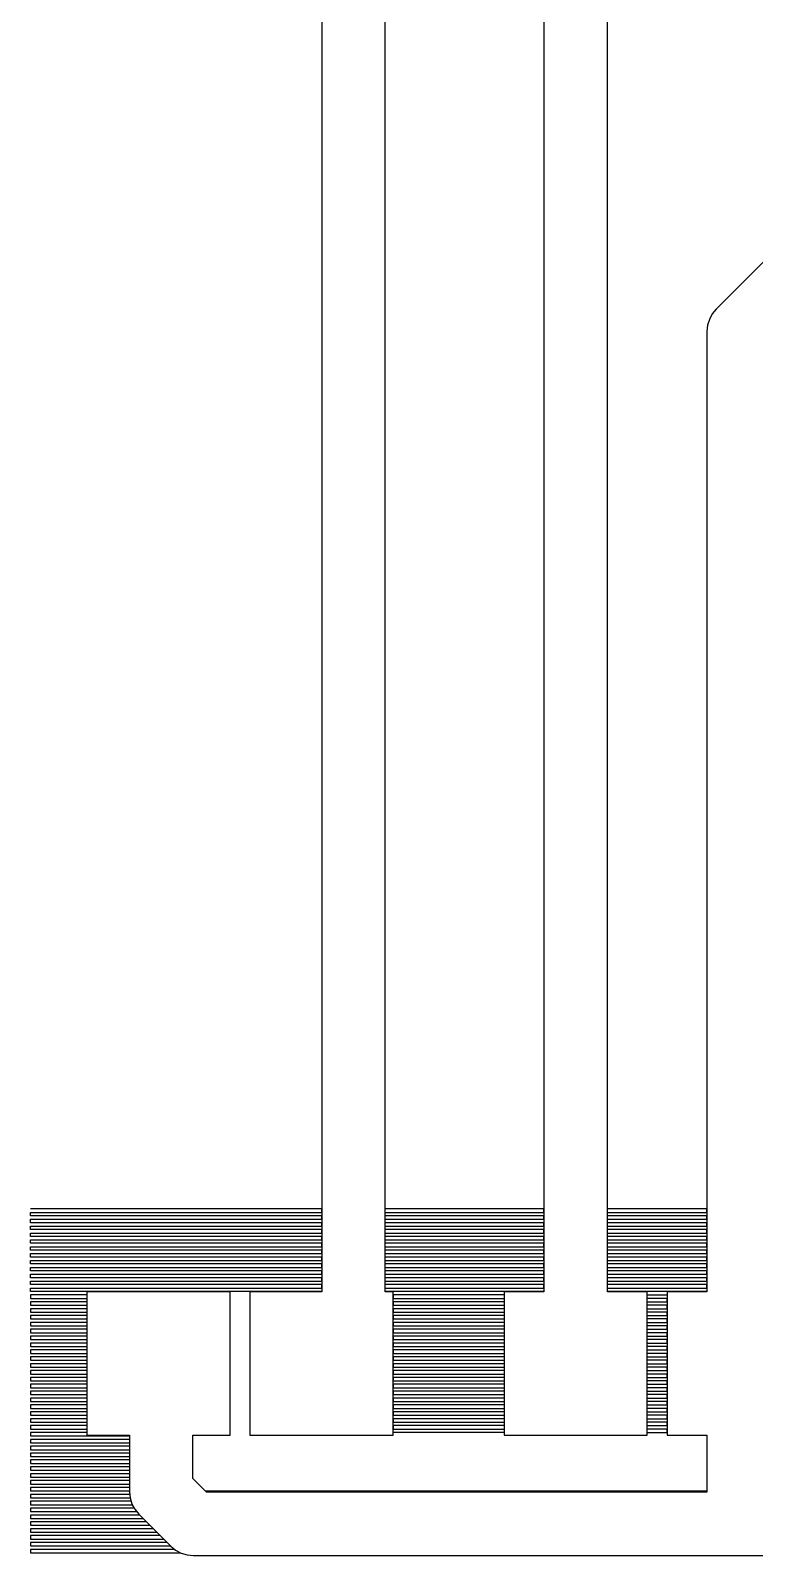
# Model space of a CAD drawing. Extents: x -61.2 to 4.2, y -8.7 to 47.2.
# Drawn here: x -47.04 to -35.75, y 4.01 to 27.77 of the extents above; entities that cross this region are included whole.
import ezdxf

# ---------------------------------------------------------------- set-up
doc = ezdxf.new("R2010")
doc.units = 0
doc.header["$LTSCALE"] = 0.000394
doc.layers.add('PLAN_1', color=7, linetype='CONTINUOUS')

msp = doc.modelspace()

# ---------------------------------------------------------------- linework, layer by layer
at = {"layer": 'PLAN_1', "color": 4}
for p, q in [((-39.033699, 29.27, 0.2), (-39.033699, 8.116, 0.2)), ((-42.493698, 29, 0.2), (-42.493698, 8.116, 0.2)), ((-38.046303, 8.116, 0.2), (-38.046303, 29.065502, 0.2)), ((-41.506302, 8.116, 0.2), (-41.506302, 28.795502, 0.2)), ((-33.696003, 26.082195, 0.2), (-36.349098, 23.4291, 0.2)), ((-36.410496, 23.354282, 0.2), (-36.45612, 23.268929, 0.2)), ((-36.349098, 23.4291, 0.2), (-36.410496, 23.354282, 0.2)), ((-36.484215, 23.176315, 0.2), (-36.493698, 23.079998, 0.2)), ((-36.493698, 23.079998, 0.2), (-36.493698, 8.116, 0.2)), ((-36.45612, 23.268929, 0.2), (-36.484215, 23.176315, 0.2)), ((-43.924, 8.116, 0.2), (-46.156002, 8.116, 0.2)), ((-46.156002, 8.116, 0.2), (-46.156002, 5.884, 0.2)), ((-43.924, 5.884, 0.2), (-43.924, 8.116, 0.2)), ((-42.493698, 8.116, 0.2), (-43.616001, 8.116, 0.2)), ((-43.616001, 8.116, 0.2), (-43.616001, 5.884, 0.2)), ((-41.383999, 8.116, 0.2), (-41.506302, 8.116, 0.2)), ((-41.383999, 5.884, 0.2), (-41.383999, 8.116, 0.2)), ((-39.033699, 8.116, 0.2), (-39.656002, 8.116, 0.2)), ((-39.656002, 8.116, 0.2), (-39.656002, 5.884, 0.2)), ((-37.424, 8.116, 0.2), (-38.046303, 8.116, 0.2)), ((-37.424, 5.884, 0.2), (-37.424, 8.116, 0.2)), ((-36.493698, 8.116, 0.2), (-37.116001, 8.116, 0.2)), ((-37.116001, 8.116, 0.2), (-37.116001, 5.884, 0.2)), ((-46.156002, 5.884, 0.2), (-45.493698, 5.884, 0.2)), ((-45.493698, 5.884, 0.2), (-45.493698, 5, 0.2)), ((-44.506302, 5.204497, 0.2), (-44.506302, 5.884, 0.2)), ((-44.506302, 5.884, 0.2), (-43.924, 5.884, 0.2)), ((-43.616001, 5.884, 0.2), (-41.383999, 5.884, 0.2)), ((-39.656002, 5.884, 0.2), (-37.424, 5.884, 0.2)), ((-37.116001, 5.884, 0.2), (-36.493698, 5.884, 0.2)), ((-36.493698, 5.884, 0.2), (-36.493698, 4.9937, 0.2)), ((-45.493698, 5, 0.2), (-45.484215, 4.903684, 0.2)), ((-44.295506, 4.9937, 0.2), (-44.506302, 5.204497, 0.2)), ((-36.493698, 4.9937, 0.2), (-44.295506, 4.9937, 0.2)), ((-45.484215, 4.903684, 0.2), (-45.45612, 4.811069, 0.2)), ((-45.45612, 4.811069, 0.2), (-45.410496, 4.725715, 0.2)), ((-45.410496, 4.725715, 0.2), (-45.349098, 4.650902, 0.2)), ((-45.349098, 4.650902, 0.2), (-44.849098, 4.150902, 0.2)), ((-44.849098, 4.150902, 0.2), (-44.774284, 4.089503, 0.2)), ((-44.774284, 4.089503, 0.2), (-44.688931, 4.04388, 0.2)), ((-44.688931, 4.04388, 0.2), (-44.596317, 4.015786, 0.2)), ((-44.596317, 4.015786, 0.2), (-44.5, 4.0063, 0.2)), ((-44.5, 4.0063, 0.2), (-36, 4.0063, 0.2)), ((-36, 4.0063, 0.2), (-30, 4.0063, 0.2))]:
    msp.add_line(p, q, dxfattribs=at)
at = {"layer": 'PLAN_1', "color": 7}
for p, q in [((-42.493698, 9.406722, 0.2), (-47.035767, 9.406722, 0.2)), ((-47.035767, 9.299541, 0.2), (-47.035767, 9.353131, 0.2)), ((-47.035767, 9.353131, 0.2), (-42.493698, 9.353131, 0.2)), ((-42.493698, 9.299541, 0.2), (-47.035767, 9.299541, 0.2)), ((-42.493698, 9.353131, 0.2), (-42.493698, 9.406722, 0.2)), ((-42.493698, 9.24595, 0.2), (-42.493698, 9.299541, 0.2)), ((-39.033699, 9.406722, 0.2), (-41.506302, 9.406722, 0.2)), ((-41.506302, 9.299541, 0.2), (-41.506302, 9.353131, 0.2)), ((-41.506302, 9.353131, 0.2), (-39.033699, 9.353131, 0.2)), ((-39.033699, 9.299541, 0.2), (-41.506302, 9.299541, 0.2)), ((-39.033699, 9.353131, 0.2), (-39.033699, 9.406722, 0.2)), ((-39.033699, 9.24595, 0.2), (-39.033699, 9.299541, 0.2)), ((-36.493698, 9.406722, 0.2), (-38.046303, 9.406722, 0.2)), ((-38.046303, 9.299541, 0.2), (-38.046303, 9.353131, 0.2)), ((-38.046303, 9.353131, 0.2), (-36.493698, 9.353131, 0.2)), ((-36.493698, 9.299541, 0.2), (-38.046303, 9.299541, 0.2)), ((-36.493698, 9.353131, 0.2), (-36.493698, 9.406722, 0.2)), ((-36.493698, 9.24595, 0.2), (-36.493698, 9.299541, 0.2)), ((-47.035767, 9.192359, 0.2), (-47.035767, 9.24595, 0.2)), ((-47.035767, 9.24595, 0.2), (-42.493698, 9.24595, 0.2)), ((-42.493698, 9.192359, 0.2), (-47.035767, 9.192359, 0.2)), ((-47.035767, 9.085177, 0.2), (-47.035767, 9.138768, 0.2)), ((-47.035767, 9.138768, 0.2), (-42.493698, 9.138768, 0.2)), ((-42.493698, 9.085177, 0.2), (-47.035767, 9.085177, 0.2)), ((-47.035767, 8.977996, 0.2), (-47.035767, 9.031587, 0.2)), ((-47.035767, 9.031587, 0.2), (-42.493698, 9.031587, 0.2)), ((-42.493698, 9.138768, 0.2), (-42.493698, 9.192359, 0.2)), ((-42.493698, 9.031587, 0.2), (-42.493698, 9.085177, 0.2)), ((-41.506302, 9.192359, 0.2), (-41.506302, 9.24595, 0.2)), ((-41.506302, 9.24595, 0.2), (-39.033699, 9.24595, 0.2)), ((-39.033699, 9.192359, 0.2), (-41.506302, 9.192359, 0.2)), ((-41.506302, 9.085177, 0.2), (-41.506302, 9.138768, 0.2)), ((-41.506302, 9.138768, 0.2), (-39.033699, 9.138768, 0.2)), ((-39.033699, 9.085177, 0.2), (-41.506302, 9.085177, 0.2)), ((-41.506302, 8.977996, 0.2), (-41.506302, 9.031587, 0.2)), ((-41.506302, 9.031587, 0.2), (-39.033699, 9.031587, 0.2)), ((-39.033699, 9.138768, 0.2), (-39.033699, 9.192359, 0.2)), ((-39.033699, 9.031587, 0.2), (-39.033699, 9.085177, 0.2)), ((-38.046303, 9.192359, 0.2), (-38.046303, 9.24595, 0.2)), ((-38.046303, 9.24595, 0.2), (-36.493698, 9.24595, 0.2)), ((-36.493698, 9.192359, 0.2), (-38.046303, 9.192359, 0.2)), ((-38.046303, 9.085177, 0.2), (-38.046303, 9.138768, 0.2)), ((-38.046303, 9.138768, 0.2), (-36.493698, 9.138768, 0.2)), ((-36.493698, 9.085177, 0.2), (-38.046303, 9.085177, 0.2)), ((-38.046303, 8.977996, 0.2), (-38.046303, 9.031587, 0.2)), ((-38.046303, 9.031587, 0.2), (-36.493698, 9.031587, 0.2)), ((-36.493698, 9.138768, 0.2), (-36.493698, 9.192359, 0.2)), ((-36.493698, 9.031587, 0.2), (-36.493698, 9.085177, 0.2)), ((-42.493698, 8.977996, 0.2), (-47.035767, 8.977996, 0.2)), ((-47.035767, 8.870814, 0.2), (-47.035767, 8.924405, 0.2)), ((-47.035767, 8.924405, 0.2), (-42.493698, 8.924405, 0.2)), ((-42.493698, 8.870814, 0.2), (-47.035767, 8.870814, 0.2)), ((-47.035767, 8.763633, 0.2), (-47.035767, 8.817224, 0.2)), ((-47.035767, 8.817224, 0.2), (-42.493698, 8.817224, 0.2)), ((-42.493698, 8.924405, 0.2), (-42.493698, 8.977996, 0.2)), ((-42.493698, 8.817224, 0.2), (-42.493698, 8.870814, 0.2)), ((-39.033699, 8.977996, 0.2), (-41.506302, 8.977996, 0.2)), ((-41.506302, 8.870814, 0.2), (-41.506302, 8.924405, 0.2)), ((-41.506302, 8.924405, 0.2), (-39.033699, 8.924405, 0.2)), ((-39.033699, 8.870814, 0.2), (-41.506302, 8.870814, 0.2)), ((-41.506302, 8.763633, 0.2), (-41.506302, 8.817224, 0.2)), ((-41.506302, 8.817224, 0.2), (-39.033699, 8.817224, 0.2)), ((-39.033699, 8.924405, 0.2), (-39.033699, 8.977996, 0.2)), ((-39.033699, 8.817224, 0.2), (-39.033699, 8.870814, 0.2)), ((-36.493698, 8.977996, 0.2), (-38.046303, 8.977996, 0.2)), ((-38.046303, 8.870814, 0.2), (-38.046303, 8.924405, 0.2)), ((-38.046303, 8.924405, 0.2), (-36.493698, 8.924405, 0.2)), ((-36.493698, 8.870814, 0.2), (-38.046303, 8.870814, 0.2)), ((-38.046303, 8.763633, 0.2), (-38.046303, 8.817224, 0.2)), ((-38.046303, 8.817224, 0.2), (-36.493698, 8.817224, 0.2)), ((-36.493698, 8.924405, 0.2), (-36.493698, 8.977996, 0.2)), ((-36.493698, 8.817224, 0.2), (-36.493698, 8.870814, 0.2)), ((-42.493698, 8.763633, 0.2), (-47.035767, 8.763633, 0.2)), ((-47.035767, 8.656451, 0.2), (-47.035767, 8.710042, 0.2)), ((-47.035767, 8.710042, 0.2), (-42.493698, 8.710042, 0.2)), ((-42.493698, 8.656451, 0.2), (-47.035767, 8.656451, 0.2)), ((-47.035767, 8.54927, 0.2), (-47.035767, 8.60286, 0.2)), ((-47.035767, 8.60286, 0.2), (-42.493698, 8.60286, 0.2)), ((-42.493698, 8.710042, 0.2), (-42.493698, 8.763633, 0.2)), ((-42.493698, 8.60286, 0.2), (-42.493698, 8.656451, 0.2)), ((-39.033699, 8.763633, 0.2), (-41.506302, 8.763633, 0.2)), ((-41.506302, 8.656451, 0.2), (-41.506302, 8.710042, 0.2)), ((-41.506302, 8.710042, 0.2), (-39.033699, 8.710042, 0.2)), ((-39.033699, 8.656451, 0.2), (-41.506302, 8.656451, 0.2)), ((-41.506302, 8.54927, 0.2), (-41.506302, 8.60286, 0.2)), ((-41.506302, 8.60286, 0.2), (-39.033699, 8.60286, 0.2)), ((-39.033699, 8.710042, 0.2), (-39.033699, 8.763633, 0.2)), ((-39.033699, 8.60286, 0.2), (-39.033699, 8.656451, 0.2)), ((-36.493698, 8.763633, 0.2), (-38.046303, 8.763633, 0.2)), ((-38.046303, 8.656451, 0.2), (-38.046303, 8.710042, 0.2)), ((-38.046303, 8.710042, 0.2), (-36.493698, 8.710042, 0.2)), ((-36.493698, 8.656451, 0.2), (-38.046303, 8.656451, 0.2)), ((-38.046303, 8.54927, 0.2), (-38.046303, 8.60286, 0.2)), ((-38.046303, 8.60286, 0.2), (-36.493698, 8.60286, 0.2)), ((-36.493698, 8.710042, 0.2), (-36.493698, 8.763633, 0.2)), ((-36.493698, 8.60286, 0.2), (-36.493698, 8.656451, 0.2)), ((-42.493698, 8.54927, 0.2), (-47.035767, 8.54927, 0.2)), ((-47.035767, 8.442088, 0.2), (-47.035767, 8.495679, 0.2)), ((-47.035767, 8.495679, 0.2), (-42.493698, 8.495679, 0.2)), ((-42.493698, 8.442088, 0.2), (-47.035767, 8.442088, 0.2)), ((-47.035767, 8.334907, 0.2), (-47.035767, 8.388497, 0.2)), ((-47.035767, 8.388497, 0.2), (-42.493698, 8.388497, 0.2)), ((-42.493698, 8.334907, 0.2), (-47.035767, 8.334907, 0.2)), ((-42.493698, 8.495679, 0.2), (-42.493698, 8.54927, 0.2)), ((-42.493698, 8.388497, 0.2), (-42.493698, 8.442088, 0.2)), ((-42.493698, 8.281316, 0.2), (-42.493698, 8.334907, 0.2)), ((-39.033699, 8.54927, 0.2), (-41.506302, 8.54927, 0.2)), ((-41.506302, 8.442088, 0.2), (-41.506302, 8.495679, 0.2)), ((-41.506302, 8.495679, 0.2), (-39.033699, 8.495679, 0.2)), ((-39.033699, 8.442088, 0.2), (-41.506302, 8.442088, 0.2)), ((-41.506302, 8.334907, 0.2), (-41.506302, 8.388497, 0.2)), ((-41.506302, 8.388497, 0.2), (-39.033699, 8.388497, 0.2)), ((-39.033699, 8.334907, 0.2), (-41.506302, 8.334907, 0.2)), ((-39.033699, 8.495679, 0.2), (-39.033699, 8.54927, 0.2)), ((-39.033699, 8.388497, 0.2), (-39.033699, 8.442088, 0.2)), ((-39.033699, 8.281316, 0.2), (-39.033699, 8.334907, 0.2)), ((-36.493698, 8.54927, 0.2), (-38.046303, 8.54927, 0.2)), ((-38.046303, 8.442088, 0.2), (-38.046303, 8.495679, 0.2)), ((-38.046303, 8.495679, 0.2), (-36.493698, 8.495679, 0.2)), ((-36.493698, 8.442088, 0.2), (-38.046303, 8.442088, 0.2)), ((-38.046303, 8.334907, 0.2), (-38.046303, 8.388497, 0.2)), ((-38.046303, 8.388497, 0.2), (-36.493698, 8.388497, 0.2)), ((-36.493698, 8.334907, 0.2), (-38.046303, 8.334907, 0.2)), ((-36.493698, 8.495679, 0.2), (-36.493698, 8.54927, 0.2)), ((-36.493698, 8.388497, 0.2), (-36.493698, 8.442088, 0.2)), ((-36.493698, 8.281316, 0.2), (-36.493698, 8.334907, 0.2)), ((-47.035767, 8.227725, 0.2), (-47.035767, 8.281316, 0.2)), ((-47.035767, 8.281316, 0.2), (-42.493698, 8.281316, 0.2)), ((-42.493698, 8.227725, 0.2), (-47.035767, 8.227725, 0.2)), ((-47.035767, 8.120543, 0.2), (-47.035767, 8.174134, 0.2)), ((-47.035767, 8.174134, 0.2), (-42.493698, 8.174134, 0.2)), ((-46.156002, 8.120543, 0.2), (-47.035767, 8.120543, 0.2)), ((-43.924, 8.120543, 0.2), (-46.156002, 8.120543, 0.2)), ((-43.616001, 8.120543, 0.2), (-43.924, 8.120543, 0.2)), ((-42.493698, 8.120543, 0.2), (-43.616001, 8.120543, 0.2)), ((-42.493698, 8.174134, 0.2), (-42.493698, 8.227725, 0.2)), ((-41.506302, 8.227725, 0.2), (-41.506302, 8.281316, 0.2)), ((-41.506302, 8.281316, 0.2), (-39.033699, 8.281316, 0.2)), ((-39.033699, 8.227725, 0.2), (-41.506302, 8.227725, 0.2)), ((-41.506302, 8.120543, 0.2), (-41.506302, 8.174134, 0.2)), ((-41.506302, 8.174134, 0.2), (-39.033699, 8.174134, 0.2)), ((-41.383999, 8.120543, 0.2), (-41.506302, 8.120543, 0.2)), ((-39.656002, 8.120543, 0.2), (-41.383999, 8.120543, 0.2)), ((-39.033699, 8.120543, 0.2), (-39.656002, 8.120543, 0.2)), ((-39.033699, 8.174134, 0.2), (-39.033699, 8.227725, 0.2)), ((-38.046303, 8.227725, 0.2), (-38.046303, 8.281316, 0.2)), ((-38.046303, 8.281316, 0.2), (-36.493698, 8.281316, 0.2)), ((-36.493698, 8.227725, 0.2), (-38.046303, 8.227725, 0.2)), ((-38.046303, 8.120543, 0.2), (-38.046303, 8.174134, 0.2)), ((-38.046303, 8.174134, 0.2), (-36.493698, 8.174134, 0.2)), ((-37.424, 8.120543, 0.2), (-38.046303, 8.120543, 0.2)), ((-37.116001, 8.120543, 0.2), (-37.424, 8.120543, 0.2)), ((-36.493698, 8.120543, 0.2), (-37.116001, 8.120543, 0.2)), ((-36.493698, 8.174134, 0.2), (-36.493698, 8.227725, 0.2)), ((-46.156002, 8.066953, 0.2), (-47.035767, 8.066953, 0.2)), ((-47.035767, 8.066953, 0.2), (-47.035767, 8.013362, 0.2)), ((-47.035767, 8.013362, 0.2), (-46.156002, 8.013362, 0.2)), ((-46.156002, 7.959771, 0.2), (-47.035767, 7.959771, 0.2)), ((-47.035767, 7.959771, 0.2), (-47.035767, 7.90618, 0.2)), ((-47.035767, 7.90618, 0.2), (-46.156002, 7.90618, 0.2)), ((-46.156002, 7.85259, 0.2), (-47.035767, 7.85259, 0.2)), ((-47.035767, 7.85259, 0.2), (-47.035767, 7.798999, 0.2)), ((-46.156002, 8.013362, 0.2), (-46.156002, 7.959771, 0.2)), ((-46.156002, 7.90618, 0.2), (-46.156002, 7.85259, 0.2)), ((-39.656002, 8.066953, 0.2), (-41.383999, 8.066953, 0.2)), ((-41.383999, 8.066953, 0.2), (-41.383999, 8.013362, 0.2)), ((-41.383999, 8.013362, 0.2), (-39.656002, 8.013362, 0.2)), ((-39.656002, 7.959771, 0.2), (-41.383999, 7.959771, 0.2)), ((-41.383999, 7.959771, 0.2), (-41.383999, 7.90618, 0.2)), ((-41.383999, 7.90618, 0.2), (-39.656002, 7.90618, 0.2)), ((-39.656002, 7.85259, 0.2), (-41.383999, 7.85259, 0.2)), ((-41.383999, 7.85259, 0.2), (-41.383999, 7.798999, 0.2)), ((-39.656002, 8.013362, 0.2), (-39.656002, 7.959771, 0.2)), ((-39.656002, 7.90618, 0.2), (-39.656002, 7.85259, 0.2)), ((-37.424, 8.013362, 0.2), (-37.424, 8.066953, 0.2)), ((-37.424, 8.066953, 0.2), (-37.116001, 8.066953, 0.2)), ((-37.116001, 8.013362, 0.2), (-37.424, 8.013362, 0.2)), ((-37.424, 7.90618, 0.2), (-37.424, 7.959771, 0.2)), ((-37.424, 7.959771, 0.2), (-37.116001, 7.959771, 0.2)), ((-37.116001, 7.90618, 0.2), (-37.424, 7.90618, 0.2)), ((-37.424, 7.798999, 0.2), (-37.424, 7.85259, 0.2)), ((-37.424, 7.85259, 0.2), (-37.116001, 7.85259, 0.2)), ((-37.116001, 7.959771, 0.2), (-37.116001, 8.013362, 0.2)), ((-37.116001, 7.85259, 0.2), (-37.116001, 7.90618, 0.2)), ((-47.035767, 7.798999, 0.2), (-46.156002, 7.798999, 0.2)), ((-46.156002, 7.745408, 0.2), (-47.035767, 7.745408, 0.2)), ((-47.035767, 7.745408, 0.2), (-47.035767, 7.691817, 0.2)), ((-47.035767, 7.691817, 0.2), (-46.156002, 7.691817, 0.2)), ((-46.156002, 7.638227, 0.2), (-47.035767, 7.638227, 0.2)), ((-47.035767, 7.638227, 0.2), (-47.035767, 7.584636, 0.2)), ((-46.156002, 7.798999, 0.2), (-46.156002, 7.745408, 0.2)), ((-46.156002, 7.691817, 0.2), (-46.156002, 7.638227, 0.2)), ((-41.383999, 7.798999, 0.2), (-39.656002, 7.798999, 0.2)), ((-39.656002, 7.745408, 0.2), (-41.383999, 7.745408, 0.2)), ((-41.383999, 7.745408, 0.2), (-41.383999, 7.691817, 0.2)), ((-41.383999, 7.691817, 0.2), (-39.656002, 7.691817, 0.2)), ((-39.656002, 7.638227, 0.2), (-41.383999, 7.638227, 0.2)), ((-41.383999, 7.638227, 0.2), (-41.383999, 7.584636, 0.2)), ((-39.656002, 7.798999, 0.2), (-39.656002, 7.745408, 0.2)), ((-39.656002, 7.691817, 0.2), (-39.656002, 7.638227, 0.2)), ((-37.116001, 7.798999, 0.2), (-37.424, 7.798999, 0.2)), ((-37.424, 7.691817, 0.2), (-37.424, 7.745408, 0.2)), ((-37.424, 7.745408, 0.2), (-37.116001, 7.745408, 0.2)), ((-37.116001, 7.691817, 0.2), (-37.424, 7.691817, 0.2)), ((-37.424, 7.584636, 0.2), (-37.424, 7.638227, 0.2)), ((-37.424, 7.638227, 0.2), (-37.116001, 7.638227, 0.2)), ((-37.116001, 7.745408, 0.2), (-37.116001, 7.798999, 0.2)), ((-37.116001, 7.638227, 0.2), (-37.116001, 7.691817, 0.2)), ((-47.035767, 7.584636, 0.2), (-46.156002, 7.584636, 0.2)), ((-46.156002, 7.531045, 0.2), (-47.035767, 7.531045, 0.2)), ((-47.035767, 7.531045, 0.2), (-47.035767, 7.477454, 0.2)), ((-47.035767, 7.477454, 0.2), (-46.156002, 7.477454, 0.2)), ((-46.156002, 7.423863, 0.2), (-47.035767, 7.423863, 0.2)), ((-47.035767, 7.423863, 0.2), (-47.035767, 7.370274, 0.2)), ((-47.035767, 7.370274, 0.2), (-46.156002, 7.370274, 0.2)), ((-46.156002, 7.584636, 0.2), (-46.156002, 7.531045, 0.2)), ((-46.156002, 7.477454, 0.2), (-46.156002, 7.423863, 0.2)), ((-46.156002, 7.370274, 0.2), (-46.156002, 7.316684, 0.2)), ((-41.383999, 7.584636, 0.2), (-39.656002, 7.584636, 0.2)), ((-39.656002, 7.531045, 0.2), (-41.383999, 7.531045, 0.2)), ((-41.383999, 7.531045, 0.2), (-41.383999, 7.477454, 0.2)), ((-41.383999, 7.477454, 0.2), (-39.656002, 7.477454, 0.2)), ((-39.656002, 7.423863, 0.2), (-41.383999, 7.423863, 0.2)), ((-41.383999, 7.423863, 0.2), (-41.383999, 7.370274, 0.2)), ((-41.383999, 7.370274, 0.2), (-39.656002, 7.370274, 0.2)), ((-39.656002, 7.584636, 0.2), (-39.656002, 7.531045, 0.2)), ((-39.656002, 7.477454, 0.2), (-39.656002, 7.423863, 0.2)), ((-39.656002, 7.370274, 0.2), (-39.656002, 7.316684, 0.2)), ((-37.116001, 7.584636, 0.2), (-37.424, 7.584636, 0.2)), ((-37.424, 7.477454, 0.2), (-37.424, 7.531045, 0.2)), ((-37.424, 7.531045, 0.2), (-37.116001, 7.531045, 0.2)), ((-37.116001, 7.477454, 0.2), (-37.424, 7.477454, 0.2)), ((-37.424, 7.370274, 0.2), (-37.424, 7.423863, 0.2)), ((-37.424, 7.423863, 0.2), (-37.116001, 7.423863, 0.2)), ((-37.116001, 7.370274, 0.2), (-37.424, 7.370274, 0.2)), ((-37.116001, 7.531045, 0.2), (-37.116001, 7.584636, 0.2)), ((-37.116001, 7.423863, 0.2), (-37.116001, 7.477454, 0.2)), ((-37.116001, 7.316684, 0.2), (-37.116001, 7.370274, 0.2)), ((-46.156002, 7.316684, 0.2), (-47.035767, 7.316684, 0.2)), ((-47.035767, 7.316684, 0.2), (-47.035767, 7.263094, 0.2)), ((-47.035767, 7.263094, 0.2), (-46.156002, 7.263094, 0.2)), ((-46.156002, 7.209504, 0.2), (-47.035767, 7.209504, 0.2)), ((-47.035767, 7.209504, 0.2), (-47.035767, 7.155914, 0.2)), ((-47.035767, 7.155914, 0.2), (-46.156002, 7.155914, 0.2)), ((-46.156002, 7.263094, 0.2), (-46.156002, 7.209504, 0.2)), ((-46.156002, 7.155914, 0.2), (-46.156002, 7.102324, 0.2)), ((-39.656002, 7.316684, 0.2), (-41.383999, 7.316684, 0.2)), ((-41.383999, 7.316684, 0.2), (-41.383999, 7.263094, 0.2)), ((-41.383999, 7.263094, 0.2), (-39.656002, 7.263094, 0.2)), ((-39.656002, 7.209504, 0.2), (-41.383999, 7.209504, 0.2)), ((-41.383999, 7.209504, 0.2), (-41.383999, 7.155914, 0.2)), ((-41.383999, 7.155914, 0.2), (-39.656002, 7.155914, 0.2)), ((-39.656002, 7.263094, 0.2), (-39.656002, 7.209504, 0.2)), ((-39.656002, 7.155914, 0.2), (-39.656002, 7.102324, 0.2)), ((-37.424, 7.263094, 0.2), (-37.424, 7.316684, 0.2)), ((-37.424, 7.316684, 0.2), (-37.116001, 7.316684, 0.2)), ((-37.116001, 7.263094, 0.2), (-37.424, 7.263094, 0.2)), ((-37.424, 7.155914, 0.2), (-37.424, 7.209504, 0.2)), ((-37.424, 7.209504, 0.2), (-37.116001, 7.209504, 0.2)), ((-37.116001, 7.155914, 0.2), (-37.424, 7.155914, 0.2)), ((-37.116001, 7.209504, 0.2), (-37.116001, 7.263094, 0.2)), ((-37.116001, 7.102324, 0.2), (-37.116001, 7.155914, 0.2)), ((-46.156002, 7.102324, 0.2), (-47.035767, 7.102324, 0.2)), ((-47.035767, 7.102324, 0.2), (-47.035767, 7.048735, 0.2)), ((-47.035767, 7.048735, 0.2), (-46.156002, 7.048735, 0.2)), ((-46.156002, 6.995145, 0.2), (-47.035767, 6.995145, 0.2)), ((-47.035767, 6.995145, 0.2), (-47.035767, 6.941555, 0.2)), ((-47.035767, 6.941555, 0.2), (-46.156002, 6.941555, 0.2)), ((-46.156002, 7.048735, 0.2), (-46.156002, 6.995145, 0.2)), ((-46.156002, 6.941555, 0.2), (-46.156002, 6.887965, 0.2)), ((-39.656002, 7.102324, 0.2), (-41.383999, 7.102324, 0.2)), ((-41.383999, 7.102324, 0.2), (-41.383999, 7.048735, 0.2)), ((-41.383999, 7.048735, 0.2), (-39.656002, 7.048735, 0.2)), ((-39.656002, 6.995145, 0.2), (-41.383999, 6.995145, 0.2)), ((-41.383999, 6.995145, 0.2), (-41.383999, 6.941555, 0.2)), ((-41.383999, 6.941555, 0.2), (-39.656002, 6.941555, 0.2)), ((-39.656002, 7.048735, 0.2), (-39.656002, 6.995145, 0.2)), ((-39.656002, 6.941555, 0.2), (-39.656002, 6.887965, 0.2)), ((-37.424, 7.048735, 0.2), (-37.424, 7.102324, 0.2)), ((-37.424, 7.102324, 0.2), (-37.116001, 7.102324, 0.2)), ((-37.116001, 7.048735, 0.2), (-37.424, 7.048735, 0.2)), ((-37.424, 6.941555, 0.2), (-37.424, 6.995145, 0.2)), ((-37.424, 6.995145, 0.2), (-37.116001, 6.995145, 0.2)), ((-37.116001, 6.941555, 0.2), (-37.424, 6.941555, 0.2)), ((-37.116001, 6.995145, 0.2), (-37.116001, 7.048735, 0.2)), ((-37.116001, 6.887965, 0.2), (-37.116001, 6.941555, 0.2)), ((-46.156002, 6.887965, 0.2), (-47.035767, 6.887965, 0.2)), ((-47.035767, 6.887965, 0.2), (-47.035767, 6.834375, 0.2)), ((-47.035767, 6.834375, 0.2), (-46.156002, 6.834375, 0.2)), ((-46.156002, 6.780786, 0.2), (-47.035767, 6.780786, 0.2)), ((-47.035767, 6.780786, 0.2), (-47.035767, 6.727196, 0.2)), ((-47.035767, 6.727196, 0.2), (-46.156002, 6.727196, 0.2)), ((-46.156002, 6.673606, 0.2), (-47.035767, 6.673606, 0.2)), ((-47.035767, 6.673606, 0.2), (-47.035767, 6.620016, 0.2)), ((-46.156002, 6.834375, 0.2), (-46.156002, 6.780786, 0.2)), ((-46.156002, 6.727196, 0.2), (-46.156002, 6.673606, 0.2)), ((-39.656002, 6.887965, 0.2), (-41.383999, 6.887965, 0.2)), ((-41.383999, 6.887965, 0.2), (-41.383999, 6.834375, 0.2)), ((-41.383999, 6.834375, 0.2), (-39.656002, 6.834375, 0.2)), ((-39.656002, 6.780786, 0.2), (-41.383999, 6.780786, 0.2)), ((-41.383999, 6.780786, 0.2), (-41.383999, 6.727196, 0.2)), ((-41.383999, 6.727196, 0.2), (-39.656002, 6.727196, 0.2)), ((-39.656002, 6.673606, 0.2), (-41.383999, 6.673606, 0.2)), ((-41.383999, 6.673606, 0.2), (-41.383999, 6.620016, 0.2)), ((-39.656002, 6.834375, 0.2), (-39.656002, 6.780786, 0.2)), ((-39.656002, 6.727196, 0.2), (-39.656002, 6.673606, 0.2)), ((-37.424, 6.834375, 0.2), (-37.424, 6.887965, 0.2)), ((-37.424, 6.887965, 0.2), (-37.116001, 6.887965, 0.2)), ((-37.116001, 6.834375, 0.2), (-37.424, 6.834375, 0.2)), ((-37.424, 6.727196, 0.2), (-37.424, 6.780786, 0.2)), ((-37.424, 6.780786, 0.2), (-37.116001, 6.780786, 0.2)), ((-37.116001, 6.727196, 0.2), (-37.424, 6.727196, 0.2)), ((-37.424, 6.620016, 0.2), (-37.424, 6.673606, 0.2)), ((-37.424, 6.673606, 0.2), (-37.116001, 6.673606, 0.2)), ((-37.116001, 6.780786, 0.2), (-37.116001, 6.834375, 0.2)), ((-37.116001, 6.673606, 0.2), (-37.116001, 6.727196, 0.2)), ((-47.035767, 6.620016, 0.2), (-46.156002, 6.620016, 0.2)), ((-46.156002, 6.566426, 0.2), (-47.035767, 6.566426, 0.2)), ((-47.035767, 6.566426, 0.2), (-47.035767, 6.512836, 0.2)), ((-47.035767, 6.512836, 0.2), (-46.156002, 6.512836, 0.2)), ((-46.156002, 6.459247, 0.2), (-47.035767, 6.459247, 0.2)), ((-47.035767, 6.459247, 0.2), (-47.035767, 6.405657, 0.2)), ((-46.156002, 6.620016, 0.2), (-46.156002, 6.566426, 0.2)), ((-46.156002, 6.512836, 0.2), (-46.156002, 6.459247, 0.2)), ((-41.383999, 6.620016, 0.2), (-39.656002, 6.620016, 0.2)), ((-39.656002, 6.566426, 0.2), (-41.383999, 6.566426, 0.2)), ((-41.383999, 6.566426, 0.2), (-41.383999, 6.512836, 0.2)), ((-41.383999, 6.512836, 0.2), (-39.656002, 6.512836, 0.2)), ((-39.656002, 6.459247, 0.2), (-41.383999, 6.459247, 0.2)), ((-41.383999, 6.459247, 0.2), (-41.383999, 6.405657, 0.2)), ((-39.656002, 6.620016, 0.2), (-39.656002, 6.566426, 0.2)), ((-39.656002, 6.512836, 0.2), (-39.656002, 6.459247, 0.2)), ((-37.116001, 6.620016, 0.2), (-37.424, 6.620016, 0.2)), ((-37.424, 6.512836, 0.2), (-37.424, 6.566426, 0.2)), ((-37.424, 6.566426, 0.2), (-37.116001, 6.566426, 0.2)), ((-37.116001, 6.512836, 0.2), (-37.424, 6.512836, 0.2)), ((-37.424, 6.405657, 0.2), (-37.424, 6.459247, 0.2)), ((-37.424, 6.459247, 0.2), (-37.116001, 6.459247, 0.2)), ((-37.116001, 6.566426, 0.2), (-37.116001, 6.620016, 0.2)), ((-37.116001, 6.459247, 0.2), (-37.116001, 6.512836, 0.2)), ((-47.035767, 6.405657, 0.2), (-46.156002, 6.405657, 0.2)), ((-46.156002, 6.352067, 0.2), (-47.035767, 6.352067, 0.2)), ((-47.035767, 6.352067, 0.2), (-47.035767, 6.298477, 0.2)), ((-47.035767, 6.298477, 0.2), (-46.156002, 6.298477, 0.2)), ((-46.156002, 6.244887, 0.2), (-47.035767, 6.244887, 0.2)), ((-47.035767, 6.244887, 0.2), (-47.035767, 6.191298, 0.2)), ((-47.035767, 6.191298, 0.2), (-46.156002, 6.191298, 0.2)), ((-46.156002, 6.405657, 0.2), (-46.156002, 6.352067, 0.2)), ((-46.156002, 6.298477, 0.2), (-46.156002, 6.244887, 0.2)), ((-46.156002, 6.191298, 0.2), (-46.156002, 6.137708, 0.2)), ((-41.383999, 6.405657, 0.2), (-39.656002, 6.405657, 0.2)), ((-39.656002, 6.352067, 0.2), (-41.383999, 6.352067, 0.2)), ((-41.383999, 6.352067, 0.2), (-41.383999, 6.298477, 0.2)), ((-41.383999, 6.298477, 0.2), (-39.656002, 6.298477, 0.2)), ((-39.656002, 6.244887, 0.2), (-41.383999, 6.244887, 0.2)), ((-41.383999, 6.244887, 0.2), (-41.383999, 6.191298, 0.2)), ((-41.383999, 6.191298, 0.2), (-39.656002, 6.191298, 0.2)), ((-39.656002, 6.405657, 0.2), (-39.656002, 6.352067, 0.2)), ((-39.656002, 6.298477, 0.2), (-39.656002, 6.244887, 0.2)), ((-39.656002, 6.191298, 0.2), (-39.656002, 6.137708, 0.2)), ((-37.116001, 6.405657, 0.2), (-37.424, 6.405657, 0.2)), ((-37.424, 6.298477, 0.2), (-37.424, 6.352067, 0.2)), ((-37.424, 6.352067, 0.2), (-37.116001, 6.352067, 0.2)), ((-37.116001, 6.298477, 0.2), (-37.424, 6.298477, 0.2)), ((-37.424, 6.191298, 0.2), (-37.424, 6.244887, 0.2)), ((-37.424, 6.244887, 0.2), (-37.116001, 6.244887, 0.2)), ((-37.116001, 6.191298, 0.2), (-37.424, 6.191298, 0.2)), ((-37.116001, 6.352067, 0.2), (-37.116001, 6.405657, 0.2)), ((-37.116001, 6.244887, 0.2), (-37.116001, 6.298477, 0.2)), ((-37.116001, 6.137708, 0.2), (-37.116001, 6.191298, 0.2)), ((-46.156002, 6.137708, 0.2), (-47.035767, 6.137708, 0.2)), ((-47.035767, 6.137708, 0.2), (-47.035767, 6.084118, 0.2)), ((-47.035767, 6.084118, 0.2), (-46.156002, 6.084118, 0.2)), ((-46.156002, 6.030528, 0.2), (-47.035767, 6.030528, 0.2)), ((-47.035767, 6.030528, 0.2), (-47.035767, 5.976938, 0.2)), ((-47.035767, 5.976938, 0.2), (-46.156002, 5.976938, 0.2)), ((-46.156002, 6.084118, 0.2), (-46.156002, 6.030528, 0.2)), ((-46.156002, 5.976938, 0.2), (-46.156002, 5.923348, 0.2)), ((-39.656002, 6.137708, 0.2), (-41.383999, 6.137708, 0.2)), ((-41.383999, 6.137708, 0.2), (-41.383999, 6.084118, 0.2)), ((-41.383999, 6.084118, 0.2), (-39.656002, 6.084118, 0.2)), ((-39.656002, 6.030528, 0.2), (-41.383999, 6.030528, 0.2)), ((-41.383999, 6.030528, 0.2), (-41.383999, 5.976938, 0.2)), ((-41.383999, 5.976938, 0.2), (-39.656002, 5.976938, 0.2)), ((-39.656002, 6.084118, 0.2), (-39.656002, 6.030528, 0.2)), ((-39.656002, 5.976938, 0.2), (-39.656002, 5.923348, 0.2)), ((-37.424, 6.084118, 0.2), (-37.424, 6.137708, 0.2)), ((-37.424, 6.137708, 0.2), (-37.116001, 6.137708, 0.2)), ((-37.116001, 6.084118, 0.2), (-37.424, 6.084118, 0.2)), ((-37.424, 5.976938, 0.2), (-37.424, 6.030528, 0.2)), ((-37.424, 6.030528, 0.2), (-37.116001, 6.030528, 0.2)), ((-37.116001, 5.976938, 0.2), (-37.424, 5.976938, 0.2)), ((-37.116001, 6.030528, 0.2), (-37.116001, 6.084118, 0.2)), ((-37.116001, 5.923348, 0.2), (-37.116001, 5.976938, 0.2)), ((-46.156002, 5.923348, 0.2), (-47.035767, 5.923348, 0.2)), ((-47.035767, 5.923348, 0.2), (-47.035767, 5.869759, 0.2)), ((-47.035767, 5.869759, 0.2), (-45.493698, 5.869759, 0.2)), ((-45.493698, 5.816169, 0.2), (-47.035767, 5.816169, 0.2)), ((-47.035767, 5.816169, 0.2), (-47.035767, 5.762579, 0.2)), ((-47.035767, 5.762579, 0.2), (-45.493698, 5.762579, 0.2)), ((-45.493698, 5.708989, 0.2), (-47.035767, 5.708989, 0.2)), ((-47.035767, 5.708989, 0.2), (-47.035767, 5.655399, 0.2)), ((-45.493698, 5.869759, 0.2), (-45.493698, 5.816169, 0.2)), ((-45.493698, 5.762579, 0.2), (-45.493698, 5.708989, 0.2)), ((-39.656002, 5.923348, 0.2), (-41.383999, 5.923348, 0.2)), ((-37.424, 5.923348, 0.2), (-37.116001, 5.923348, 0.2)), ((-47.035767, 5.655399, 0.2), (-45.493698, 5.655399, 0.2)), ((-45.493698, 5.60181, 0.2), (-47.035767, 5.60181, 0.2)), ((-47.035767, 5.60181, 0.2), (-47.035767, 5.54822, 0.2)), ((-47.035767, 5.54822, 0.2), (-45.493698, 5.54822, 0.2)), ((-45.493698, 5.49463, 0.2), (-47.035767, 5.49463, 0.2)), ((-47.035767, 5.49463, 0.2), (-47.035767, 5.44104, 0.2)), ((-45.493698, 5.655399, 0.2), (-45.493698, 5.60181, 0.2)), ((-45.493698, 5.54822, 0.2), (-45.493698, 5.49463, 0.2)), ((-47.035767, 5.44104, 0.2), (-45.493698, 5.44104, 0.2)), ((-45.493698, 5.38745, 0.2), (-47.035767, 5.38745, 0.2)), ((-47.035767, 5.38745, 0.2), (-47.035767, 5.33386, 0.2)), ((-47.035767, 5.33386, 0.2), (-45.493698, 5.33386, 0.2)), ((-45.493698, 5.280271, 0.2), (-47.035767, 5.280271, 0.2)), ((-47.035767, 5.280271, 0.2), (-47.035767, 5.226681, 0.2)), ((-45.493698, 5.44104, 0.2), (-45.493698, 5.38745, 0.2)), ((-45.493698, 5.33386, 0.2), (-45.493698, 5.280271, 0.2)), ((-47.035767, 5.226681, 0.2), (-45.493698, 5.226681, 0.2)), ((-45.493698, 5.173091, 0.2), (-47.035767, 5.173091, 0.2)), ((-47.035767, 5.173091, 0.2), (-47.035767, 5.119501, 0.2)), ((-47.035767, 5.119501, 0.2), (-45.493698, 5.119501, 0.2)), ((-45.493698, 5.065911, 0.2), (-47.035767, 5.065911, 0.2)), ((-47.035767, 5.065911, 0.2), (-47.035767, 5.012321, 0.2)), ((-47.035767, 5.012321, 0.2), (-45.493698, 5.012321, 0.2)), ((-45.493698, 5.226681, 0.2), (-45.493698, 5.173091, 0.2)), ((-45.493698, 5.119501, 0.2), (-45.493698, 5.065911, 0.2)), ((-44.314125, 5.012321, 0.2), (-36.493698, 5.012321, 0.2)), ((-45.489635, 4.958732, 0.2), (-47.035767, 4.958732, 0.2)), ((-47.035767, 4.958732, 0.2), (-47.035767, 4.905142, 0.2)), ((-47.035767, 4.905142, 0.2), (-45.484657, 4.905142, 0.2)), ((-45.468399, 4.851552, 0.2), (-47.035767, 4.851552, 0.2)), ((-47.035767, 4.851552, 0.2), (-47.035767, 4.797962, 0.2)), ((-47.035767, 4.797962, 0.2), (-45.449112, 4.797962, 0.2)), ((-45.449112, 4.797962, 0.2), (-45.420467, 4.744372, 0.2)), ((-45.420467, 4.744372, 0.2), (-47.035767, 4.744372, 0.2)), ((-47.035767, 4.744372, 0.2), (-47.035767, 4.690783, 0.2)), ((-47.035767, 4.690783, 0.2), (-45.381828, 4.690783, 0.2)), ((-45.335388, 4.637193, 0.2), (-47.035767, 4.637193, 0.2)), ((-47.035767, 4.637193, 0.2), (-47.035767, 4.583603, 0.2)), ((-47.035767, 4.583603, 0.2), (-45.281799, 4.583603, 0.2)), ((-45.22821, 4.530013, 0.2), (-47.035767, 4.530013, 0.2)), ((-47.035767, 4.530013, 0.2), (-47.035767, 4.476423, 0.2)), ((-47.035767, 4.476423, 0.2), (-45.174618, 4.476423, 0.2)), ((-45.121029, 4.422833, 0.2), (-47.035767, 4.422833, 0.2)), ((-47.035767, 4.422833, 0.2), (-47.035767, 4.369244, 0.2)), ((-47.035767, 4.369244, 0.2), (-45.06744, 4.369244, 0.2)), ((-45.013851, 4.315654, 0.2), (-47.035767, 4.315654, 0.2)), ((-47.035767, 4.315654, 0.2), (-47.035767, 4.262064, 0.2)), ((-45.174618, 4.476423, 0.2), (-45.121029, 4.422833, 0.2)), ((-47.035767, 4.262064, 0.2), (-44.960262, 4.262064, 0.2)), ((-44.90667, 4.208474, 0.2), (-47.035767, 4.208474, 0.2)), ((-47.035767, 4.208474, 0.2), (-47.035767, 4.154884, 0.2)), ((-47.035767, 4.154884, 0.2), (-44.853081, 4.154884, 0.2)), ((-44.788651, 4.101295, 0.2), (-47.035767, 4.101295, 0.2)), ((-47.035767, 4.101295, 0.2), (-47.035767, 4.047705, 0.2)), ((-47.035767, 4.047705, 0.2), (-44.696087, 4.047705, 0.2))]:
    msp.add_line(p, q, dxfattribs=at)

doc.saveas('drawing.dxf')
